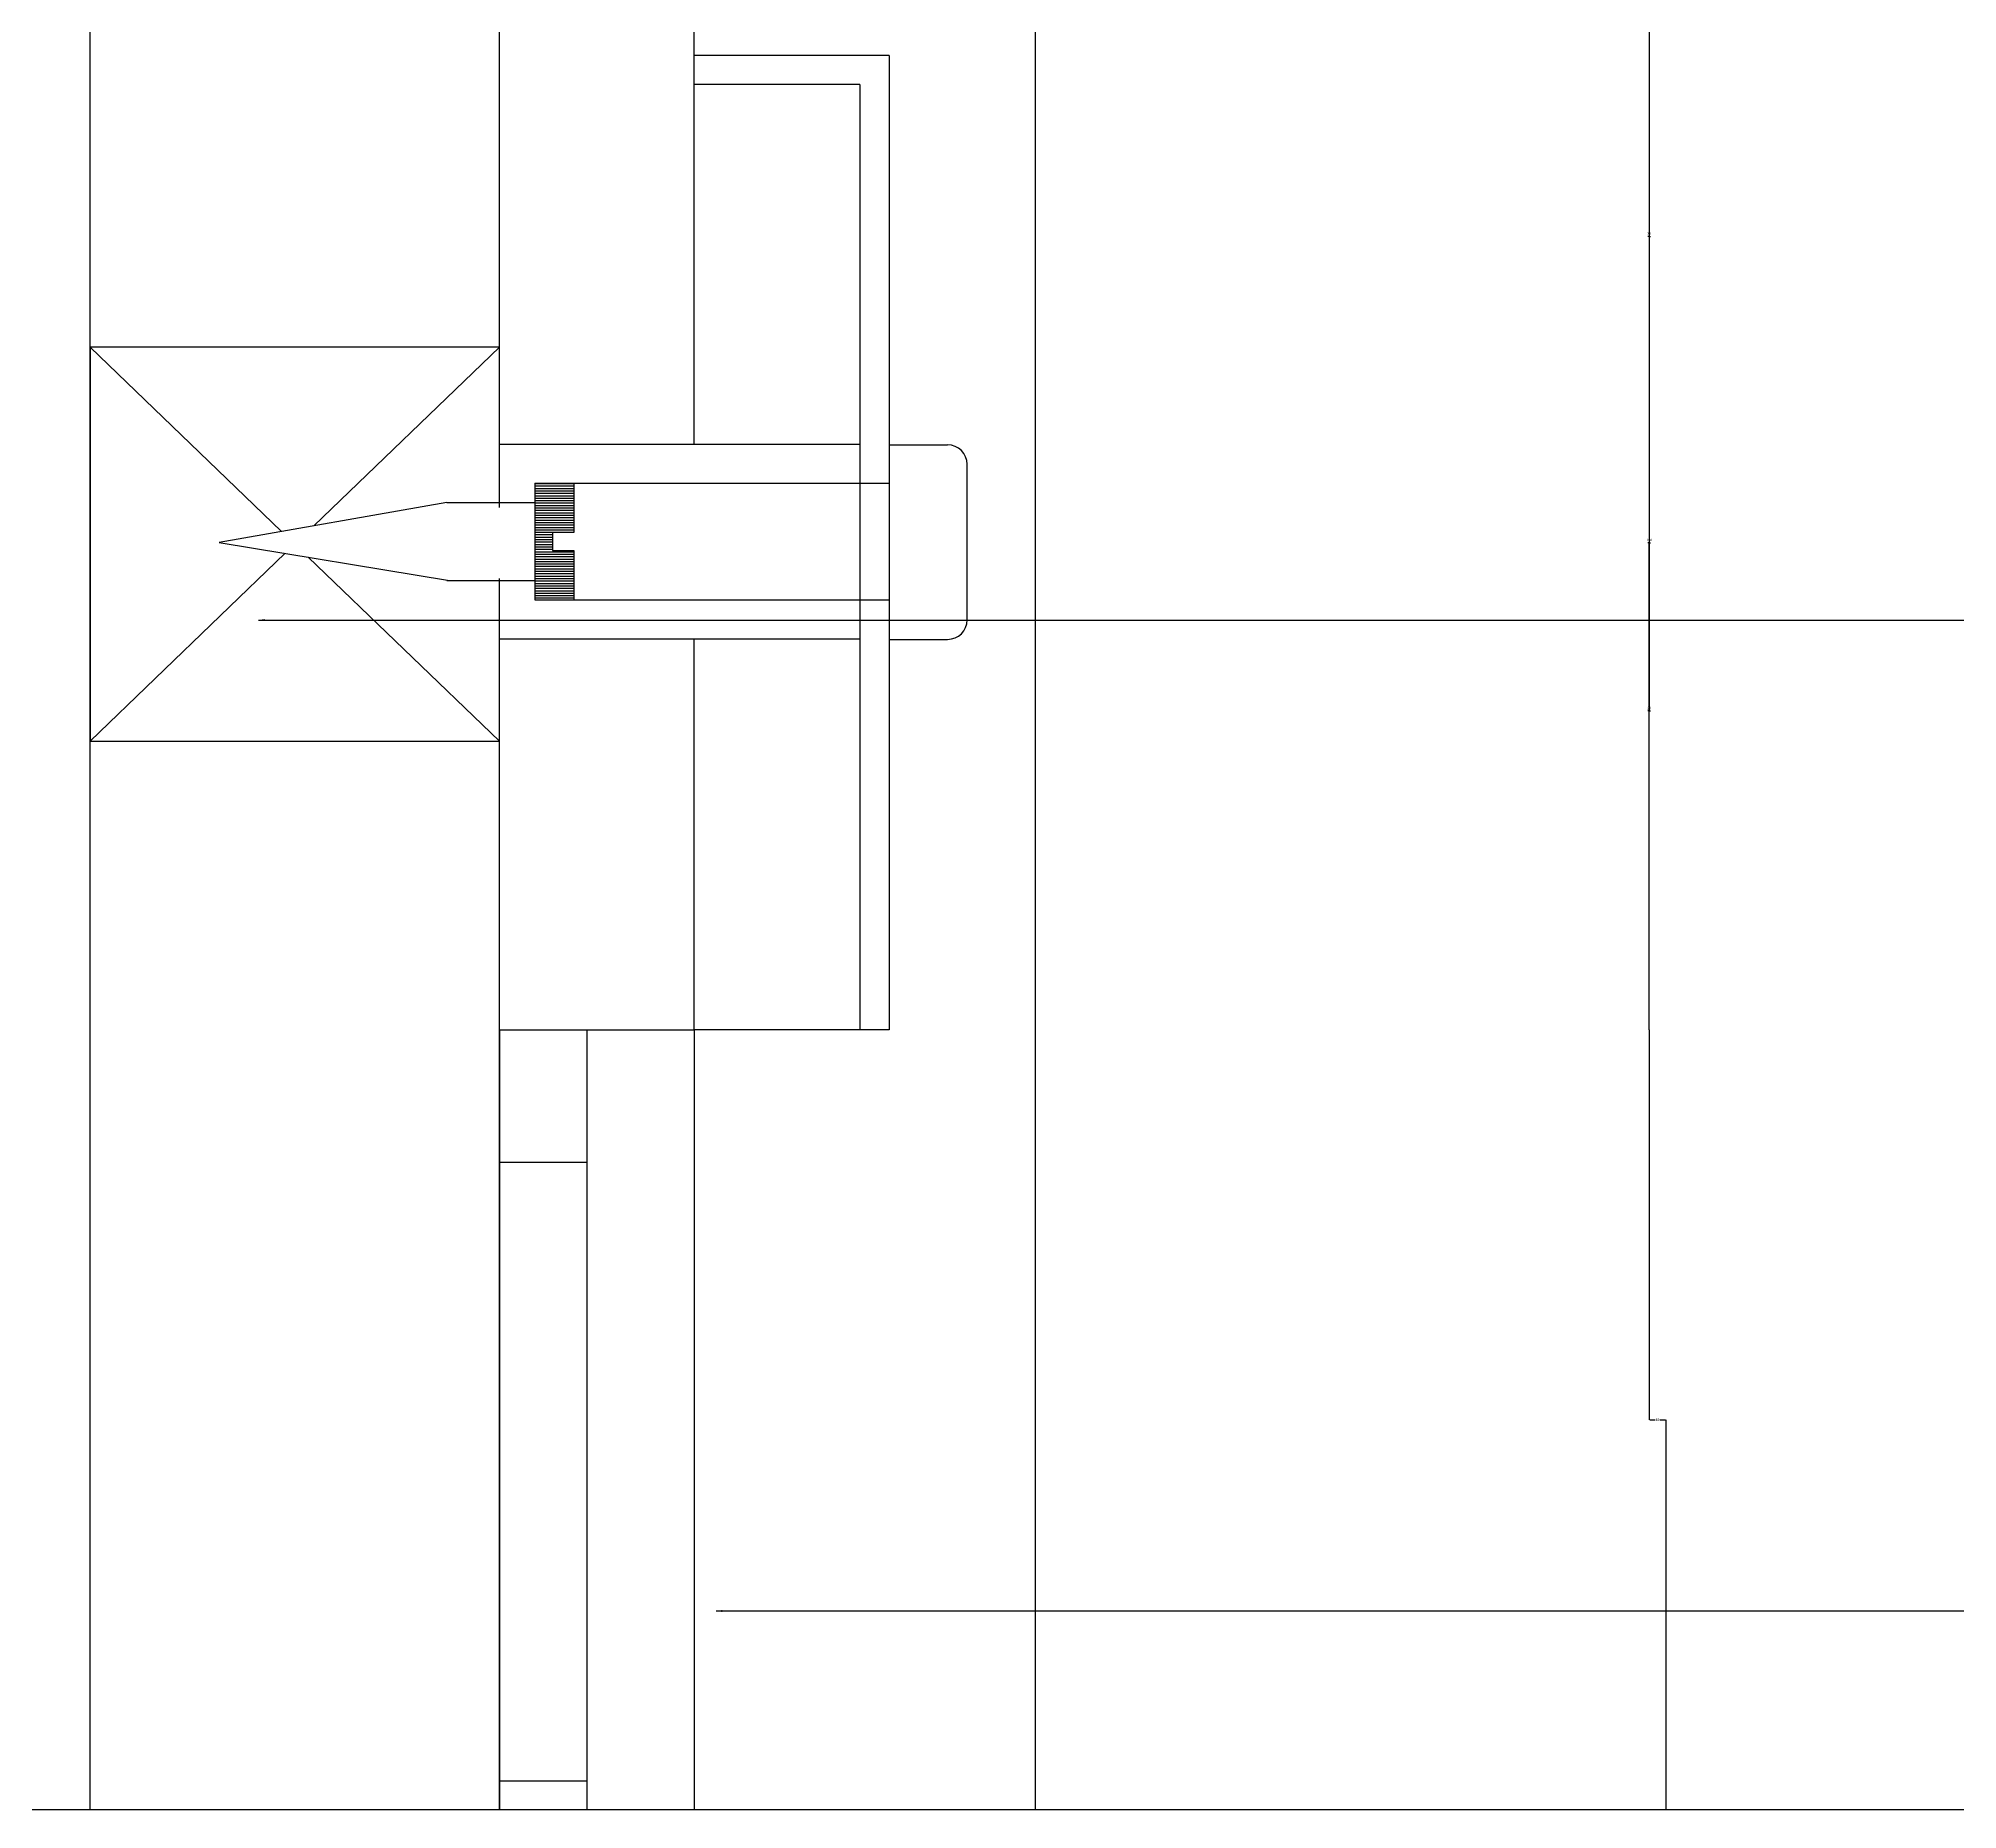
# Model space of a CAD drawing. Header units: metres. Extents: x 255888 to 260244, y 1005 to 5882.
# Drawn here: x 256707 to 257495, y 1005 to 1732 of the extents above; entities that cross this region are included whole.
import ezdxf

# ---------------------------------------------------------------- set-up
doc = ezdxf.new("R2010")
doc.units = ezdxf.units.M
for name, color, linetype in [('12', 1, 'Continuous'), ('15', 2, 'Continuous'), ('17', 1, 'Continuous'), ('19', 8, 'Continuous'), ('LAYER1', 8, 'Continuous'), ('LAYER3', 8, 'Continuous')]:
    doc.layers.add(name, color=color, linetype=linetype)
doc.dimstyles.get("Standard").update_dxf_attribs({"dimtxt": 2.5, "dimasz": 2.5, "dimexe": 1.25, "dimexo": 0.625, "dimtad": 1, "dimcen": 2.5, "dimazin": 3, "dimtfac": 1, "dimtmove": 0, "dimatfit": 3})

# ---------------------------------------------------------------- blocks, each defined once
blk = doc.blocks.new('_CLOSEDFILLED')
at = {"color": 0, "linetype": 'BYBLOCK'}
blk.add_solid([(-1, 0.2), (0, 0), (-1, -0.2)], dxfattribs=at)
blk = doc.blocks.new('*D3')
for p, q in [((257368.6, 1324.55), (257368.6, 1164.55)), ((257368.85, 1164.55), (257371.085, 1164.55)), ((257373.085, 1164.55), (257375.32, 1164.55)), ((257375.57, 1004.55), (257375.57, 1164.55))]:
    blk.add_line(p, q)
at = {"layer": 'Defpoints'}
for p in [(257368.6, 1324.55), (257368.6, 1164.55), (257375.57, 1004.55)]:
    blk.add_point(p, dxfattribs=at)
at = {"layer": 'LAYER1', "xscale": 0.25, "yscale": 0.25, "rotation": 180}
blk.add_blockref('_CLOSEDFILLED', (257368.6, 1164.55), dxfattribs=at)
at = {"layer": 'LAYER1', "xscale": 0.25, "yscale": 0.25}
blk.add_blockref('_CLOSEDFILLED', (257375.57, 1164.55), dxfattribs=at)
at = {"layer": 'LAYER1', "insert": (257372.085, 1164.55), "char_height": 1, "attachment_point": 5}
blk.add_mtext('80', dxfattribs=at)
blk = doc.blocks.new('*D7')
for p, q in [((257368.6, 1884.55), (257368.6, 1650.28)), ((257368.6, 1804.55), (257368.6, 1650.28)), ((257368.35, 1650.28), (257368.1, 1650.28)), ((257368.6, 1650.28), (257368.6, 1650.28)), ((257368.85, 1650.28), (257369.1, 1650.28))]:
    blk.add_line(p, q)
at = {"layer": 'Defpoints'}
for p in [(257368.6, 1884.55), (257368.6, 1804.55), (257368.6, 1650.28)]:
    blk.add_point(p, dxfattribs=at)
at = {"layer": 'LAYER1', "xscale": 0.25, "yscale": 0.25}
blk.add_blockref('_CLOSEDFILLED', (257368.6, 1650.28), dxfattribs=at)
at = {"layer": 'LAYER1', "xscale": 0.25, "yscale": 0.25, "rotation": 180}
blk.add_blockref('_CLOSEDFILLED', (257368.6, 1650.28), dxfattribs=at)
at = {"layer": 'LAYER1', "insert": (257368.6, 1651.405), "char_height": 1, "attachment_point": 5}
blk.add_mtext('20', dxfattribs=at)
blk = doc.blocks.new('*D8')
for p, q in [((257368.6, 1804.55), (257368.6, 1455.58)), ((257368.6, 1724.55), (257368.6, 1455.58)), ((257368.35, 1455.58), (257368.1, 1455.58)), ((257368.6, 1455.58), (257368.6, 1455.58)), ((257368.85, 1455.58), (257369.1, 1455.58))]:
    blk.add_line(p, q)
at = {"layer": 'Defpoints'}
for p in [(257368.6, 1804.55), (257368.6, 1724.55), (257368.6, 1455.58)]:
    blk.add_point(p, dxfattribs=at)
at = {"layer": 'LAYER1', "xscale": 0.25, "yscale": 0.25}
blk.add_blockref('_CLOSEDFILLED', (257368.6, 1455.58), dxfattribs=at)
at = {"layer": 'LAYER1', "xscale": 0.25, "yscale": 0.25, "rotation": 180}
blk.add_blockref('_CLOSEDFILLED', (257368.6, 1455.58), dxfattribs=at)
at = {"layer": 'LAYER1', "insert": (257368.6, 1456.705), "char_height": 1, "attachment_point": 5}
blk.add_mtext('20', dxfattribs=at)
blk = doc.blocks.new('*D9')
for p, q in [((257368.6, 1724.55), (257368.6, 1524.55)), ((257368.35, 1524.55), (257368.1, 1524.55)), ((257368.6, 1324.55), (257368.6, 1524.55)), ((257368.6, 1524.55), (257368.6, 1524.55)), ((257368.85, 1524.55), (257369.1, 1524.55))]:
    blk.add_line(p, q)
at = {"layer": 'Defpoints'}
for p in [(257368.6, 1724.55), (257368.6, 1524.55), (257368.6, 1324.55)]:
    blk.add_point(p, dxfattribs=at)
at = {"layer": 'LAYER1', "xscale": 0.25, "yscale": 0.25}
blk.add_blockref('_CLOSEDFILLED', (257368.6, 1524.55), dxfattribs=at)
at = {"layer": 'LAYER1', "xscale": 0.25, "yscale": 0.25, "rotation": 180}
blk.add_blockref('_CLOSEDFILLED', (257368.6, 1524.55), dxfattribs=at)
at = {"layer": 'LAYER1', "insert": (257368.6, 1525.675), "char_height": 1, "attachment_point": 5}
blk.add_mtext('100', dxfattribs=at)

msp = doc.modelspace()

# ---------------------------------------------------------------- hatches: boundary and pattern name
at = {"layer": 'LAYER3'}
h = msp.add_hatch(dxfattribs=at)
h.set_pattern_fill('CORK', scale=200)
h.paths.add_polyline_path([(256976.61, 4564.72), (257044.61, 4564.72), (257044.61, 4724.55), (256976.61, 4724.55)])
h.paths.add_polyline_path([(256976.61, 4336.55), (257044.61, 4336.55), (257044.61, 4484.72), (256976.61, 4484.72)])
h.paths.add_polyline_path([(257044.61, 3752.55), (256976.61, 3752.55), (256976.61, 2296.55), (257044.61, 2296.55), (257044.61, 3376.11)])
h.paths.add_polyline_path([(256976.61, 1565.03), (257044.61, 1565.03), (257044.61, 1712.55), (256976.61, 1712.55)])
h.paths.add_polyline_path([(256976.61, 1324.55), (257044.61, 1324.55), (257044.61, 1485.03), (256976.61, 1485.03)])
h.paths.add_polyline_path([(256976.61, 4484.72), (256896.61, 4484.72), (256896.61, 4442.73), (256896.61, 2069.67), (256976.61, 2069.67)])
h.paths.add_polyline_path([(256976.61, 4724.55), (256896.61, 4724.55), (256896.61, 4564.72), (256976.61, 4564.72)])
h.paths.add_polyline_path([(256896.61, 1775.98), (256976.61, 1775.98), (256976.61, 2069.67), (256896.61, 2069.67)])
h.paths.add_polyline_path([(256976.61, 1775.98), (256896.61, 1775.98), (256896.61, 1565.03), (256976.61, 1565.03)])
h.paths.add_polyline_path([(256896.61, 1324.55), (256948.72, 1324.55), (256976.61, 1324.55), (256976.61, 1485.03), (256896.61, 1485.03), (256896.61, 1443.04)])
h = msp.add_hatch(dxfattribs=at)
h.set_pattern_fill('DOLMIT', scale=40)
h.paths.add_polyline_path([(256932.61, 1324.55), (256896.61, 1324.55), (256896.61, 1004.55), (256932.61, 1004.55)])

# ---------------------------------------------------------------- linework, layer by layer
at = {"layer": '12'}
for p, q in [((256728.57, 1004.55), (256728.57, 4724.55)), ((256896.61, 1541.03), (256896.61, 4724.55)), ((256976.61, 1565.03), (256976.61, 4484.72)), ((257056.61, 1724.55), (256976.61, 1724.55)), ((257056.61, 1724.55), (257056.61, 1324.55)), ((257044.61, 1712.55), (256976.61, 1712.55)), ((257044.61, 1712.55), (257044.61, 1324.55)), ((256728.57, 1604.86), (256807.18, 1529.16)), ((256728.57, 1604.86), (256728.57, 1443.04)), ((256896.61, 1604.86), (256728.57, 1604.86)), ((256896.61, 1604.86), (256820.41, 1531.48)), ((256896.61, 1538.94), (256896.61, 1604.86)), ((256808.69, 1520.2), (256728.57, 1443.04)), ((256818.1, 1518.64), (256896.61, 1443.04)), ((256896.61, 1443.04), (256896.61, 1509.9)), ((256896.61, 1004.55), (256896.61, 1509.03)), ((256976.61, 1324.55), (256976.61, 1485.03)), ((256728.57, 1443.04), (256896.61, 1443.04)), ((256896.61, 1324.55), (256896.61, 1004.55)), ((256896.61, 1324.55), (256948.72, 1324.55)), ((256932.61, 1004.55), (256932.61, 1324.55)), ((256948.72, 1324.55), (256976.61, 1324.55)), ((256976.61, 1324.55), (256976.61, 1004.55)), ((257056.61, 1324.55), (256976.61, 1324.55))]:
    msp.add_line(p, q, dxfattribs=at)
at = {"layer": '15'}
msp.add_line((255887.57, 1004.55), (258239.58, 1004.55), dxfattribs=at)
at = {"layer": '17'}
for p, q in [((256896.61, 1565.03), (257044.61, 1565.03)), ((257044.61, 1565.03), (257044.61, 1549.03)), ((257056.61, 1564.72), (257080.61, 1564.72)), ((257088.61, 1492.86), (257088.61, 1556.72)), ((257088.61, 1492.86), (257088.61, 1556.72)), ((256911.1, 1549.03), (257056.22, 1549.03)), ((256911.1, 1549.03), (256911.1, 1528.73)), ((256911.1, 1549.03), (256911.1, 1501.03)), ((256911.1, 1549.03), (257038.93, 1549.03)), ((256911.1, 1548.85), (256927.1, 1548.85)), ((256911.1, 1547.85), (256927.1, 1547.85)), ((256911.1, 1546.85), (256927.1, 1546.85)), ((256911.1, 1545.85), (256927.1, 1545.85)), ((256911.1, 1544.85), (256927.1, 1544.85)), ((256912.41, 1549.03), (257056.61, 1549.03)), ((256927.1, 1549.03), (256927.1, 1528.73)), ((256875.02, 1541.03), (256781.6, 1524.69)), ((256875.02, 1541.03), (256911.1, 1541.03)), ((256911.1, 1543.85), (256927.1, 1543.85)), ((256911.1, 1542.85), (256927.1, 1542.85)), ((256911.1, 1541.85), (256927.1, 1541.85)), ((256911.1, 1540.85), (256927.1, 1540.85)), ((256911.1, 1539.85), (256927.1, 1539.85)), ((256911.1, 1538.85), (256927.1, 1538.85)), ((256911.1, 1537.85), (256927.1, 1537.85)), ((256911.1, 1536.85), (256927.1, 1536.85)), ((256911.1, 1535.85), (256927.1, 1535.85)), ((256911.1, 1534.85), (256927.1, 1534.85)), ((256911.1, 1533.85), (256927.1, 1533.85)), ((256911.1, 1532.85), (256927.1, 1532.85)), ((256911.1, 1531.85), (256927.1, 1531.85)), ((256911.1, 1530.85), (256927.1, 1530.85)), ((256911.1, 1529.85), (256927.1, 1529.85)), ((256911.1, 1528.85), (256927.1, 1528.85)), ((256927.1, 1528.73), (256918.34, 1528.73)), ((256918.34, 1528.73), (256918.34, 1521.29)), ((256781.6, 1524.69), (256876.08, 1509.03)), ((256911.1, 1527.85), (256918.34, 1527.85)), ((256911.1, 1526.85), (256918.34, 1526.85)), ((256911.1, 1525.85), (256918.34, 1525.85)), ((256911.1, 1524.85), (256918.34, 1524.85)), ((256911.1, 1523.85), (256918.34, 1523.85)), ((256911.1, 1522.85), (256918.34, 1522.85)), ((256911.1, 1521.85), (256918.34, 1521.85)), ((256911.1, 1520.85), (256927.1, 1520.85)), ((256918.34, 1521.29), (256927.1, 1521.29)), ((256927.1, 1521.29), (256927.1, 1501.03)), ((256911.1, 1519.85), (256927.1, 1519.85)), ((256911.1, 1518.85), (256927.1, 1518.85)), ((256911.1, 1517.85), (256927.1, 1517.85)), ((256911.1, 1516.85), (256927.1, 1516.85)), ((256911.1, 1515.85), (256927.1, 1515.85)), ((256911.1, 1514.85), (256927.1, 1514.85)), ((256911.1, 1513.85), (256927.1, 1513.85)), ((256911.1, 1512.85), (256927.1, 1512.85)), ((256875.02, 1509.03), (256911.1, 1509.03)), ((256911.1, 1511.85), (256927.1, 1511.85)), ((256911.1, 1510.85), (256927.1, 1510.85)), ((256911.1, 1509.85), (256927.1, 1509.85)), ((256911.1, 1508.85), (256927.1, 1508.85)), ((256911.1, 1507.85), (256927.1, 1507.85)), ((256911.1, 1506.85), (256927.1, 1506.85)), ((256911.1, 1505.85), (256927.1, 1505.85)), ((256911.1, 1504.85), (256927.1, 1504.85)), ((256911.1, 1503.85), (256927.1, 1503.85)), ((256911.1, 1502.85), (256927.1, 1502.85)), ((256911.1, 1501.85), (256927.1, 1501.85)), ((256911.1, 1501.03), (257038.93, 1501.03)), ((256912.41, 1501.03), (257056.61, 1501.03)), ((256912.41, 1501.03), (257056.61, 1501.03)), ((257044.61, 1501.03), (257044.61, 1485.03)), ((256896.61, 1485.03), (257044.61, 1485.03)), ((257027.62, 1485.03), (257027.62, 1485.03)), ((257056.61, 1484.86), (257080.61, 1484.86))]:
    msp.add_line(p, q, dxfattribs=at)
for centre, start, end in [((257080.61, 1556.72), 0, 90), ((257080.61, 1556.72), 0, 90), ((257080.61, 1492.86), 270, 0), ((257080.61, 1492.86), 270, 0)]:
    msp.add_arc(centre, 8, start, end, dxfattribs=at)
at = {"layer": '19'}
msp.add_line((257116.61, 4724.55), (257116.61, 1004.55), dxfattribs=at)
at = {"layer": 'LAYER1'}
msp.add_line((256896.61, 1324.55), (256896.61, 1324.55), dxfattribs=at)

# ---------------------------------------------------------------- dimensions: what is measured, and where the dimension line sits
for base, p1, p2, text, picture, middle in [((257368.6, 1650.28), (257368.6, 1884.55), (257368.6, 1804.55), '20', '*D7', (257368.6, 1651.405)), ((257368.6, 1455.58), (257368.6, 1804.55), (257368.6, 1724.55), '20', '*D8', (257368.6, 1456.705)), ((257368.6, 1524.55), (257368.6, 1724.55), (257368.6, 1324.55), '100', '*D9', (257368.6, 1525.675)), ((257368.6, 1164.55), (257368.6, 1324.55), (257375.57, 1004.55), '80', '*D3', (257372.085, 1164.55))]:
    dim = msp.add_linear_dim(base=base, p1=p1, p2=p2, text=text, dimstyle='Standard', dxfattribs=at)
    dim.commit()
    dim.dimension.update_dxf_attribs({"geometry": picture, "text_midpoint": middle})

# ---------------------------------------------------------------- leaders
for points in [[(256797.68, 1492.78), (260212.47, 1492.78)], [(256985.58, 1086.07), (260224.62, 1086.07)]]:
    msp.add_leader(points, dimstyle='Standard', dxfattribs=at)

doc.saveas('drawing.dxf')
